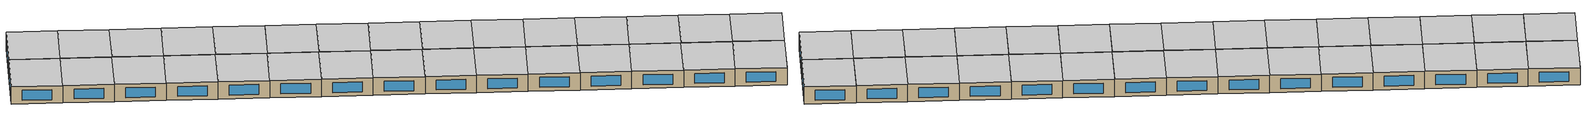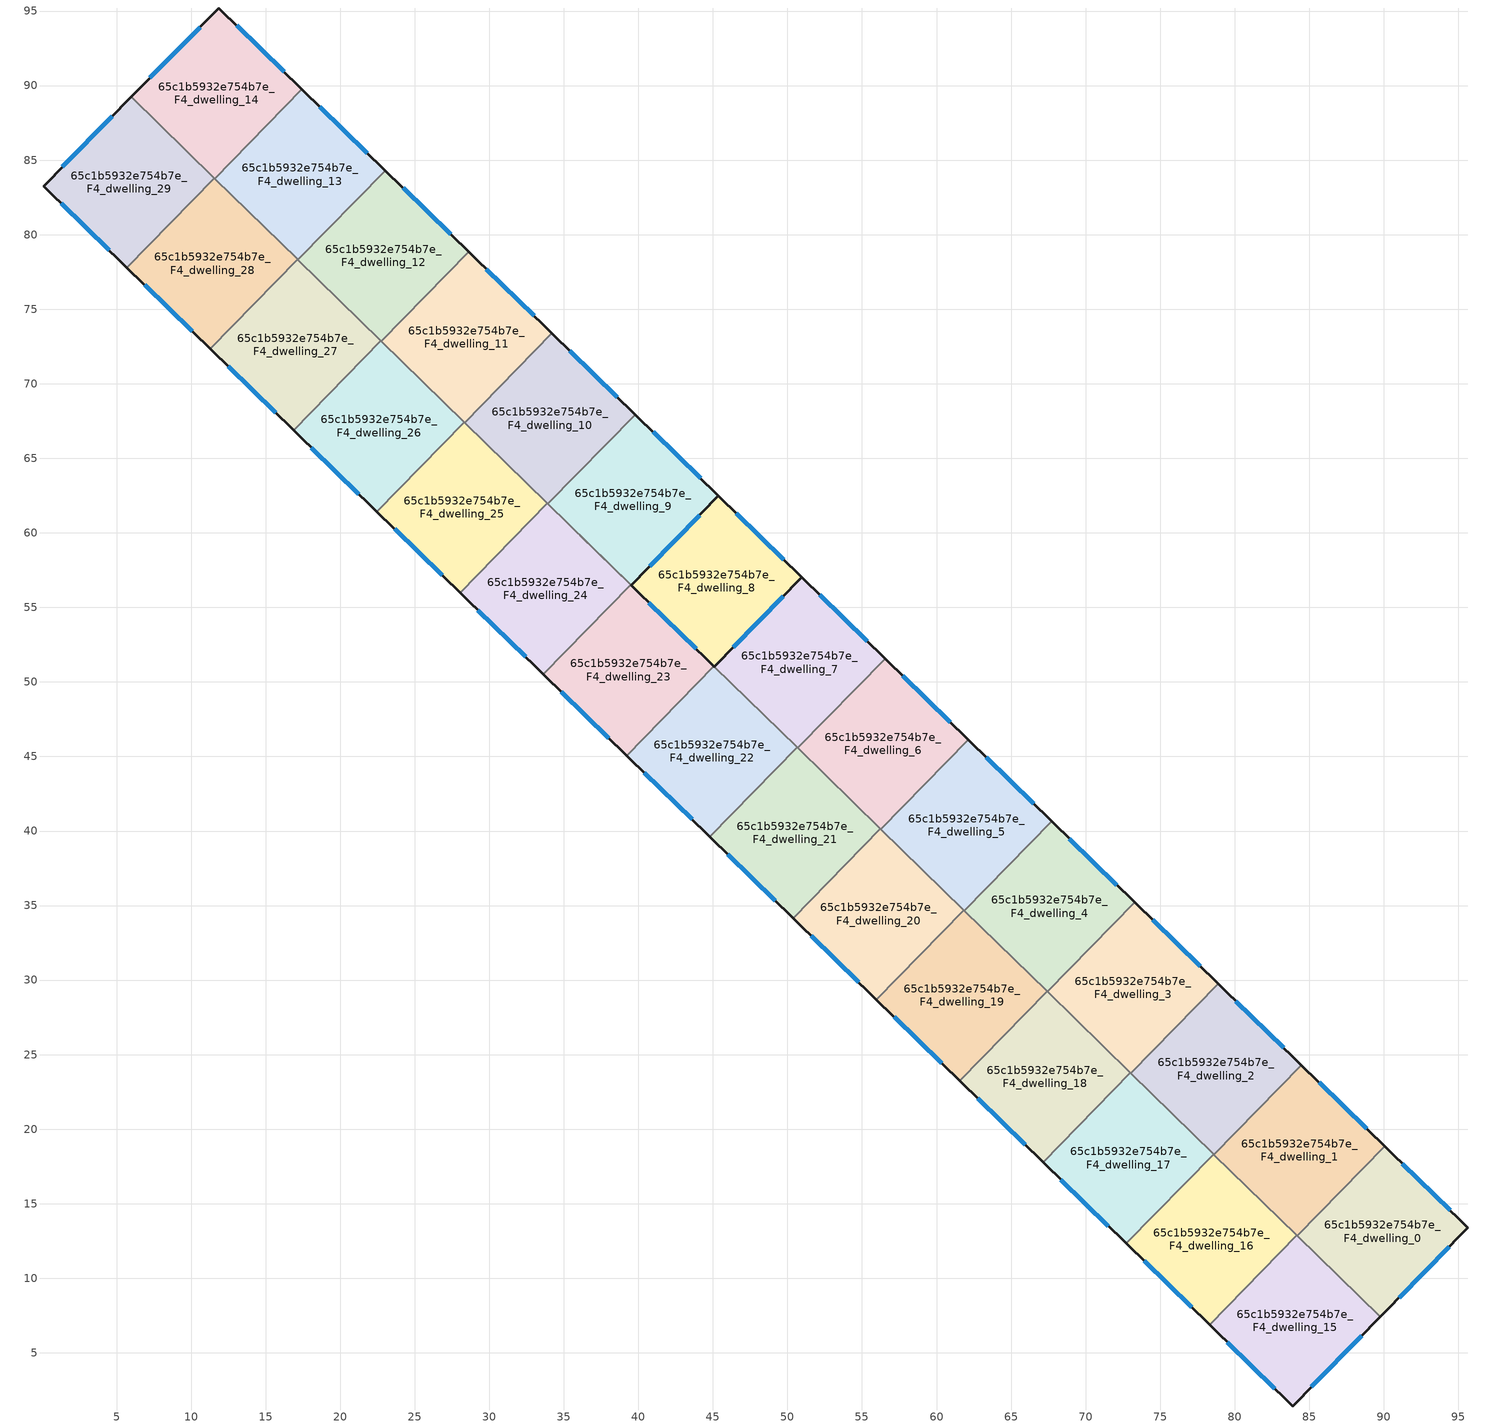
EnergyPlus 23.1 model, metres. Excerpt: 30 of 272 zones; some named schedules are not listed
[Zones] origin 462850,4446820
65c1b5932e754b7e_F4_dwelling_0
 floor to 65c1b5932e754b7e_F3_dwelling_0 (EU_floor_Construction): 95.65,13.39 89.76,7.41 84.19,12.85 90.05,18.85 z12
 wall outside (EU_wall_Construction): 89.76,7.41 95.65,13.39 90.05,18.85 z12:15
 wall to 65c1b5932e754b7e_F4_dwelling_1 (EU_wall_Construction): 90.05,18.85 84.19,12.85 z12:15
 wall to 65c1b5932e754b7e_F4_dwelling_15 (EU_wall_Construction): 84.19,12.85 89.76,7.41 z12:15
 window (EU_Window_Construction): 91.02,8.69 94.39,12.11 / 94.45,14.56 91.25,17.68 z12.64:14.36
 ceiling to 65c1b5932e754b7e_F5_dwelling_0 (EU_floor_Construction): 89.76,7.41 95.65,13.39 90.05,18.85 84.19,12.85 z15
65c1b5932e754b7e_F4_dwelling_1
 floor to 65c1b5932e754b7e_F3_dwelling_1 (EU_floor_Construction): 90.05,18.85 84.19,12.85 78.61,18.3 84.47,24.3 z12
 wall outside (EU_wall_Construction): 90.05,18.85 84.47,24.3 z12:15
 wall to 65c1b5932e754b7e_F4_dwelling_2 (EU_wall_Construction): 84.47,24.3 78.61,18.3 z12:15
 wall to 65c1b5932e754b7e_F4_dwelling_16 (EU_wall_Construction): 78.61,18.3 84.17,12.87 z12:15
 wall to 65c1b5932e754b7e_F4_dwelling_15 (EU_wall_Construction): 84.17,12.87 84.19,12.85 z12:15
 window (EU_Window_Construction): 88.86,20.02 85.66,23.13 z12.64:14.36
 ceiling to 65c1b5932e754b7e_F5_dwelling_1 (EU_floor_Construction): 84.19,12.85 90.05,18.85 84.47,24.3 78.61,18.3 z15
65c1b5932e754b7e_F4_dwelling_10
 floor to 65c1b5932e754b7e_F3_dwelling_10 (EU_floor_Construction): 39.79,67.93 33.93,61.94 28.34,67.39 34.2,73.39 z12
 wall outside (EU_wall_Construction): 39.79,67.93 34.2,73.39 z12:15
 wall to 65c1b5932e754b7e_F4_dwelling_9 (EU_wall_Construction): 33.93,61.94 39.79,67.93 z12:15
 wall to 65c1b5932e754b7e_F4_dwelling_11 (EU_wall_Construction): 34.2,73.39 28.34,67.39 z12:15
 wall to 65c1b5932e754b7e_F4_dwelling_25 (EU_wall_Construction): 28.34,67.39 33.9,61.97 z12:15
 wall to 65c1b5932e754b7e_F4_dwelling_24 (EU_wall_Construction): 33.9,61.97 33.93,61.94 z12:15
 window (EU_Window_Construction): 38.59,69.1 35.4,72.22 z12.64:14.36
 ceiling to 65c1b5932e754b7e_F5_dwelling_10 (EU_floor_Construction): 33.93,61.94 39.79,67.93 34.2,73.39 28.34,67.39 z15
65c1b5932e754b7e_F4_dwelling_11
 floor to 65c1b5932e754b7e_F3_dwelling_11 (EU_floor_Construction): 34.2,73.39 28.34,67.39 22.76,72.85 28.61,78.84 z12
 wall outside (EU_wall_Construction): 34.2,73.39 28.61,78.84 z12:15
 wall to 65c1b5932e754b7e_F4_dwelling_12 (EU_wall_Construction): 28.61,78.84 22.76,72.85 z12:15
 wall to 65c1b5932e754b7e_F4_dwelling_26 (EU_wall_Construction): 22.76,72.85 28.31,67.42 z12:15
 wall to 65c1b5932e754b7e_F4_dwelling_25 (EU_wall_Construction): 28.31,67.42 28.34,67.39 z12:15
 window (EU_Window_Construction): 33,74.56 29.81,77.68 z12.64:14.36
 ceiling to 65c1b5932e754b7e_F5_dwelling_11 (EU_floor_Construction): 28.34,67.39 34.2,73.39 28.61,78.84 22.76,72.85 z15
65c1b5932e754b7e_F4_dwelling_12
 floor to 65c1b5932e754b7e_F3_dwelling_12 (EU_floor_Construction): 28.61,78.84 22.76,72.85 17.17,78.31 23.02,84.3 z12
 wall outside (EU_wall_Construction): 28.61,78.84 23.02,84.3 z12:15
 wall to 65c1b5932e754b7e_F4_dwelling_13 (EU_wall_Construction): 23.02,84.3 17.17,78.31 z12:15
 wall to 65c1b5932e754b7e_F4_dwelling_27 (EU_wall_Construction): 17.17,78.31 22.73,72.88 z12:15
 wall to 65c1b5932e754b7e_F4_dwelling_26 (EU_wall_Construction): 22.73,72.88 22.76,72.85 z12:15
 window (EU_Window_Construction): 27.42,80.01 24.22,83.13 z12.64:14.36
 ceiling to 65c1b5932e754b7e_F5_dwelling_12 (EU_floor_Construction): 22.76,72.85 28.61,78.84 23.02,84.3 17.17,78.31 z15
65c1b5932e754b7e_F4_dwelling_13
 floor to 65c1b5932e754b7e_F3_dwelling_13 (EU_floor_Construction): 23.02,84.3 17.17,78.31 11.58,83.76 17.44,89.76 z12
 wall outside (EU_wall_Construction): 23.02,84.3 17.44,89.76 z12:15
 wall to 65c1b5932e754b7e_F4_dwelling_14 (EU_wall_Construction): 17.44,89.76 11.58,83.76 z12:15
 wall to 65c1b5932e754b7e_F4_dwelling_28 (EU_wall_Construction): 11.58,83.76 17.14,78.33 z12:15
 wall to 65c1b5932e754b7e_F4_dwelling_27 (EU_wall_Construction): 17.14,78.33 17.17,78.31 z12:15
 window (EU_Window_Construction): 21.83,85.47 18.63,88.59 z12.64:14.36
 ceiling to 65c1b5932e754b7e_F5_dwelling_13 (EU_floor_Construction): 17.17,78.31 23.02,84.3 17.44,89.76 11.58,83.76 z15
65c1b5932e754b7e_F4_dwelling_14
 floor to 65c1b5932e754b7e_F3_dwelling_14 (EU_floor_Construction): 17.44,89.76 11.58,83.76 5.98,89.23 11.86,95.2 z12
 wall outside (EU_wall_Construction): 17.44,89.76 11.86,95.2 5.98,89.23 z12:15
 wall to 65c1b5932e754b7e_F4_dwelling_29 (EU_wall_Construction): 5.98,89.23 11.56,83.79 z12:15
 wall to 65c1b5932e754b7e_F4_dwelling_28 (EU_wall_Construction): 11.56,83.79 11.58,83.76 z12:15
 window (EU_Window_Construction): 10.6,93.92 7.24,90.51 / 16.24,90.92 13.05,94.04 z12.64:14.36
 ceiling to 65c1b5932e754b7e_F5_dwelling_14 (EU_floor_Construction): 11.58,83.76 17.44,89.76 11.86,95.2 5.98,89.23 z15
65c1b5932e754b7e_F4_dwelling_15
 floor to 65c1b5932e754b7e_F3_dwelling_15 (EU_floor_Construction): 89.76,7.41 83.89,1.43 78.31,6.88 84.17,12.87 z12
 wall outside (EU_wall_Construction): 78.31,6.88 83.89,1.43 89.76,7.41 z12:15
 wall to 65c1b5932e754b7e_F4_dwelling_16 (EU_wall_Construction): 84.17,12.87 78.31,6.88 z12:15
 window (EU_Window_Construction): 85.15,2.71 88.51,6.13 / 79.51,5.71 82.69,2.6 z12.64:14.36
 ceiling to 65c1b5932e754b7e_F5_dwelling_15 (EU_floor_Construction): 83.89,1.43 89.76,7.41 84.17,12.87 78.31,6.88 z15
65c1b5932e754b7e_F4_dwelling_16
 floor to 65c1b5932e754b7e_F3_dwelling_16 (EU_floor_Construction): 84.17,12.87 78.31,6.88 72.73,12.33 78.58,18.33 z12
 wall outside (EU_wall_Construction): 72.73,12.33 78.31,6.88 z12:15
 wall to 65c1b5932e754b7e_F4_dwelling_17 (EU_wall_Construction): 78.58,18.33 72.73,12.33 z12:15
 wall to 65c1b5932e754b7e_F4_dwelling_2 (EU_wall_Construction): 78.61,18.3 78.58,18.33 z12:15
 window (EU_Window_Construction): 73.92,11.16 77.12,8.05 z12.64:14.36
 ceiling to 65c1b5932e754b7e_F5_dwelling_16 (EU_floor_Construction): 78.31,6.88 84.17,12.87 78.58,18.33 72.73,12.33 z15
65c1b5932e754b7e_F4_dwelling_17
 floor to 65c1b5932e754b7e_F3_dwelling_17 (EU_floor_Construction): 78.58,18.33 72.73,12.33 67.14,17.79 73,23.78 z12
 wall outside (EU_wall_Construction): 67.14,17.79 72.73,12.33 z12:15
 wall to 65c1b5932e754b7e_F4_dwelling_18 (EU_wall_Construction): 73,23.78 67.14,17.79 z12:15
 wall to 65c1b5932e754b7e_F4_dwelling_2 (EU_wall_Construction): 78.58,18.33 73.03,23.76 z12:15
 wall to 65c1b5932e754b7e_F4_dwelling_3 (EU_wall_Construction): 73.03,23.76 73,23.78 z12:15
 window (EU_Window_Construction): 68.34,16.62 71.53,13.5 z12.64:14.36
 ceiling to 65c1b5932e754b7e_F5_dwelling_17 (EU_floor_Construction): 72.73,12.33 78.58,18.33 73,23.78 67.14,17.79 z15
65c1b5932e754b7e_F4_dwelling_18
 floor to 65c1b5932e754b7e_F3_dwelling_18 (EU_floor_Construction): 73,23.78 67.14,17.79 61.56,23.24 67.41,29.24 z12
 wall outside (EU_wall_Construction): 61.56,23.24 67.14,17.79 z12:15
 wall to 65c1b5932e754b7e_F4_dwelling_19 (EU_wall_Construction): 67.41,29.24 61.56,23.24 z12:15
 wall to 65c1b5932e754b7e_F4_dwelling_3 (EU_wall_Construction): 73,23.78 67.44,29.21 z12:15
 wall to 65c1b5932e754b7e_F4_dwelling_4 (EU_wall_Construction): 67.44,29.21 67.41,29.24 z12:15
 window (EU_Window_Construction): 62.75,22.07 65.94,18.96 z12.64:14.36
 ceiling to 65c1b5932e754b7e_F5_dwelling_18 (EU_floor_Construction): 67.14,17.79 73,23.78 67.41,29.24 61.56,23.24 z15
65c1b5932e754b7e_F4_dwelling_19
 floor to 65c1b5932e754b7e_F3_dwelling_19 (EU_floor_Construction): 67.41,29.24 61.56,23.24 55.97,28.7 61.83,34.69 z12
 wall outside (EU_wall_Construction): 55.97,28.7 61.56,23.24 z12:15
 wall to 65c1b5932e754b7e_F4_dwelling_20 (EU_wall_Construction): 61.83,34.69 55.97,28.7 z12:15
 wall to 65c1b5932e754b7e_F4_dwelling_4 (EU_wall_Construction): 67.41,29.24 61.86,34.66 z12:15
 wall to 65c1b5932e754b7e_F4_dwelling_5 (EU_wall_Construction): 61.86,34.66 61.83,34.69 z12:15
 window (EU_Window_Construction): 57.17,27.53 60.36,24.41 z12.64:14.36
 ceiling to 65c1b5932e754b7e_F5_dwelling_19 (EU_floor_Construction): 61.56,23.24 67.41,29.24 61.83,34.69 55.97,28.7 z15
65c1b5932e754b7e_F4_dwelling_2
 floor to 65c1b5932e754b7e_F3_dwelling_2 (EU_floor_Construction): 84.47,24.3 78.61,18.3 73.03,23.75 78.88,29.75 z12
 wall outside (EU_wall_Construction): 84.47,24.3 78.88,29.75 z12:15
 wall to 65c1b5932e754b7e_F4_dwelling_3 (EU_wall_Construction): 78.88,29.75 73.03,23.75 z12:15
 window (EU_Window_Construction): 83.27,25.47 80.08,28.59 z12.64:14.36
 ceiling to 65c1b5932e754b7e_F5_dwelling_2 (EU_floor_Construction): 78.61,18.3 84.47,24.3 78.88,29.75 73.03,23.75 z15
65c1b5932e754b7e_F4_dwelling_20
 floor to 65c1b5932e754b7e_F3_dwelling_20 (EU_floor_Construction): 61.83,34.69 55.97,28.7 50.38,34.15 56.24,40.15 z12
 wall outside (EU_wall_Construction): 50.38,34.15 55.97,28.7 z12:15
 wall to 65c1b5932e754b7e_F4_dwelling_21 (EU_wall_Construction): 56.24,40.15 50.38,34.15 z12:15
 wall to 65c1b5932e754b7e_F4_dwelling_5 (EU_wall_Construction): 61.83,34.69 56.27,40.12 z12:15
 wall to 65c1b5932e754b7e_F4_dwelling_6 (EU_wall_Construction): 56.27,40.12 56.24,40.15 z12:15
 window (EU_Window_Construction): 51.58,32.98 54.77,29.87 z12.64:14.36
 ceiling to 65c1b5932e754b7e_F5_dwelling_20 (EU_floor_Construction): 55.97,28.7 61.83,34.69 56.24,40.15 50.38,34.15 z15
65c1b5932e754b7e_F4_dwelling_21
 floor to 65c1b5932e754b7e_F3_dwelling_21 (EU_floor_Construction): 56.24,40.15 50.38,34.15 44.8,39.61 50.66,45.6 z12
 wall outside (EU_wall_Construction): 44.8,39.61 50.38,34.15 z12:15
 wall to 65c1b5932e754b7e_F4_dwelling_22 (EU_wall_Construction): 50.66,45.6 44.8,39.61 z12:15
 wall to 65c1b5932e754b7e_F4_dwelling_6 (EU_wall_Construction): 56.24,40.15 50.69,45.57 z12:15
 wall to 65c1b5932e754b7e_F4_dwelling_7 (EU_wall_Construction): 50.69,45.57 50.66,45.6 z12:15
 window (EU_Window_Construction): 46,38.44 49.19,35.32 z12.64:14.36
 ceiling to 65c1b5932e754b7e_F5_dwelling_21 (EU_floor_Construction): 50.38,34.15 56.24,40.15 50.66,45.6 44.8,39.61 z15
65c1b5932e754b7e_F4_dwelling_22
 floor to 65c1b5932e754b7e_F3_dwelling_22 (EU_floor_Construction): 50.66,45.6 44.8,39.61 39.21,45.06 45.07,51.06 z12
 wall outside (EU_wall_Construction): 39.21,45.06 44.8,39.61 / 45.1,51.03 45.07,51.06 z12:15
 wall to 65c1b5932e754b7e_F4_dwelling_23 (EU_wall_Construction): 45.07,51.06 39.21,45.06 z12:15
 wall to 65c1b5932e754b7e_F4_dwelling_7 (EU_wall_Construction): 50.66,45.6 45.1,51.03 z12:15
 window (EU_Window_Construction): 40.41,43.89 43.6,40.78 z12.64:14.36
 ceiling to 65c1b5932e754b7e_F5_dwelling_22 (EU_floor_Construction): 44.8,39.61 50.66,45.6 45.07,51.06 39.21,45.06 z15
65c1b5932e754b7e_F4_dwelling_23
 floor to 65c1b5932e754b7e_F3_dwelling_23 (EU_floor_Construction): 45.07,51.06 39.21,45.06 33.63,50.52 39.48,56.51 z12
 wall outside (EU_wall_Construction): 33.63,50.52 39.21,45.06 / 45.07,51.06 39.52,56.48 z12:15
 wall to 65c1b5932e754b7e_F4_dwelling_24 (EU_wall_Construction): 39.48,56.51 33.63,50.52 z12:15
 wall to 65c1b5932e754b7e_F4_dwelling_8 (EU_wall_Construction): 39.52,56.48 39.48,56.51 z12:15
 window (EU_Window_Construction): 34.82,49.35 38.02,46.23 / 43.88,52.22 40.71,55.32 z12.64:14.36
 ceiling to 65c1b5932e754b7e_F5_dwelling_23 (EU_floor_Construction): 39.21,45.06 45.07,51.06 39.48,56.51 33.63,50.52 z15
65c1b5932e754b7e_F4_dwelling_24
 floor to 65c1b5932e754b7e_F3_dwelling_24 (EU_floor_Construction): 39.48,56.51 33.63,50.52 28.04,55.97 33.9,61.97 z12
 wall outside (EU_wall_Construction): 28.04,55.97 33.63,50.52 z12:15
 wall to 65c1b5932e754b7e_F4_dwelling_25 (EU_wall_Construction): 33.9,61.97 28.04,55.97 z12:15
 wall to 65c1b5932e754b7e_F4_dwelling_9 (EU_wall_Construction): 39.48,56.51 33.93,61.94 z12:15
 window (EU_Window_Construction): 29.24,54.81 32.43,51.69 z12.64:14.36
 ceiling to 65c1b5932e754b7e_F5_dwelling_24 (EU_floor_Construction): 33.63,50.52 39.48,56.51 33.9,61.97 28.04,55.97 z15
65c1b5932e754b7e_F4_dwelling_25
 floor to 65c1b5932e754b7e_F3_dwelling_25 (EU_floor_Construction): 33.9,61.97 28.04,55.97 22.46,61.43 28.31,67.42 z12
 wall outside (EU_wall_Construction): 22.46,61.43 28.04,55.97 z12:15
 wall to 65c1b5932e754b7e_F4_dwelling_26 (EU_wall_Construction): 28.31,67.42 22.46,61.43 z12:15
 window (EU_Window_Construction): 23.65,60.26 26.85,57.14 z12.64:14.36
 ceiling to 65c1b5932e754b7e_F5_dwelling_25 (EU_floor_Construction): 28.04,55.97 33.9,61.97 28.31,67.42 22.46,61.43 z15
65c1b5932e754b7e_F4_dwelling_26
 floor to 65c1b5932e754b7e_F3_dwelling_26 (EU_floor_Construction): 28.31,67.42 22.46,61.43 16.87,66.88 22.73,72.88 z12
 wall outside (EU_wall_Construction): 16.87,66.88 22.46,61.43 z12:15
 wall to 65c1b5932e754b7e_F4_dwelling_27 (EU_wall_Construction): 22.73,72.88 16.87,66.88 z12:15
 window (EU_Window_Construction): 18.07,65.72 21.26,62.6 z12.64:14.36
 ceiling to 65c1b5932e754b7e_F5_dwelling_26 (EU_floor_Construction): 22.46,61.43 28.31,67.42 22.73,72.88 16.87,66.88 z15
65c1b5932e754b7e_F4_dwelling_27
 floor to 65c1b5932e754b7e_F3_dwelling_27 (EU_floor_Construction): 22.73,72.88 16.87,66.88 11.28,72.34 17.14,78.33 z12
 wall outside (EU_wall_Construction): 11.28,72.34 16.87,66.88 z12:15
 wall to 65c1b5932e754b7e_F4_dwelling_28 (EU_wall_Construction): 17.14,78.33 11.28,72.34 z12:15
 window (EU_Window_Construction): 12.48,71.17 15.67,68.05 z12.64:14.36
 ceiling to 65c1b5932e754b7e_F5_dwelling_27 (EU_floor_Construction): 16.87,66.88 22.73,72.88 17.14,78.33 11.28,72.34 z15
65c1b5932e754b7e_F4_dwelling_28
 floor to 65c1b5932e754b7e_F3_dwelling_28 (EU_floor_Construction): 17.14,78.33 11.28,72.34 5.7,77.79 11.55,83.79 z12
 wall outside (EU_wall_Construction): 5.7,77.79 11.28,72.34 z12:15
 wall to 65c1b5932e754b7e_F4_dwelling_29 (EU_wall_Construction): 11.55,83.79 5.7,77.79 z12:15
 window (EU_Window_Construction): 6.9,76.63 10.09,73.51 z12.64:14.36
 ceiling to 65c1b5932e754b7e_F5_dwelling_28 (EU_floor_Construction): 11.28,72.34 17.14,78.33 11.55,83.79 5.7,77.79 z15
65c1b5932e754b7e_F4_dwelling_29
 floor to 65c1b5932e754b7e_F3_dwelling_29 (EU_floor_Construction): 11.55,83.79 5.7,77.79 0.1,83.26 5.98,89.23 z12
 wall outside (EU_wall_Construction): 5.98,89.23 0.1,83.26 5.7,77.79 z12:15
 window (EU_Window_Construction): 1.3,82.09 4.5,78.96 / 4.72,87.95 1.36,84.54 z12.64:14.36
 ceiling to 65c1b5932e754b7e_F5_dwelling_29 (EU_floor_Construction): 5.7,77.79 11.55,83.79 5.98,89.23 0.1,83.26 z15
65c1b5932e754b7e_F4_dwelling_3
 floor to 65c1b5932e754b7e_F3_dwelling_3 (EU_floor_Construction): 78.88,29.75 73.03,23.75 67.44,29.21 73.3,35.21 z12
 wall outside (EU_wall_Construction): 78.88,29.75 73.3,35.21 z12:15
 wall to 65c1b5932e754b7e_F4_dwelling_4 (EU_wall_Construction): 73.3,35.21 67.44,29.21 z12:15
 window (EU_Window_Construction): 77.69,30.92 74.5,34.04 z12.64:14.36
 ceiling to 65c1b5932e754b7e_F5_dwelling_3 (EU_floor_Construction): 73.03,23.75 78.88,29.75 73.3,35.21 67.44,29.21 z15
65c1b5932e754b7e_F4_dwelling_4
 floor to 65c1b5932e754b7e_F3_dwelling_4 (EU_floor_Construction): 73.3,35.21 67.44,29.21 61.86,34.66 67.72,40.66 z12
 wall outside (EU_wall_Construction): 73.3,35.21 67.72,40.66 z12:15
 wall to 65c1b5932e754b7e_F4_dwelling_5 (EU_wall_Construction): 67.72,40.66 61.86,34.66 z12:15
 window (EU_Window_Construction): 72.1,36.37 68.91,39.49 z12.64:14.36
 ceiling to 65c1b5932e754b7e_F5_dwelling_4 (EU_floor_Construction): 67.44,29.21 73.3,35.21 67.72,40.66 61.86,34.66 z15
65c1b5932e754b7e_F4_dwelling_5
 floor to 65c1b5932e754b7e_F3_dwelling_5 (EU_floor_Construction): 67.72,40.66 61.86,34.66 56.27,40.12 62.13,46.11 z12
 wall outside (EU_wall_Construction): 67.72,40.66 62.13,46.11 z12:15
 wall to 65c1b5932e754b7e_F4_dwelling_6 (EU_wall_Construction): 62.13,46.11 56.27,40.12 z12:15
 window (EU_Window_Construction): 66.52,41.83 63.33,44.95 z12.64:14.36
 ceiling to 65c1b5932e754b7e_F5_dwelling_5 (EU_floor_Construction): 61.86,34.66 67.72,40.66 62.13,46.11 56.27,40.12 z15
65c1b5932e754b7e_F4_dwelling_6
 floor to 65c1b5932e754b7e_F3_dwelling_6 (EU_floor_Construction): 62.13,46.11 56.27,40.12 50.69,45.57 56.54,51.57 z12
 wall outside (EU_wall_Construction): 62.13,46.11 56.54,51.57 z12:15
 wall to 65c1b5932e754b7e_F4_dwelling_7 (EU_wall_Construction): 56.54,51.57 50.69,45.57 z12:15
 window (EU_Window_Construction): 60.93,47.28 57.74,50.4 z12.64:14.36
 ceiling to 65c1b5932e754b7e_F5_dwelling_6 (EU_floor_Construction): 56.27,40.12 62.13,46.11 56.54,51.57 50.69,45.57 z15
65c1b5932e754b7e_F4_dwelling_7
 floor to 65c1b5932e754b7e_F3_dwelling_7 (EU_floor_Construction): 56.54,51.57 50.69,45.57 45.1,51.03 50.96,57.02 z12
 wall outside (EU_wall_Construction): 56.54,51.57 50.96,57.02 45.1,51.03 z12:15
 window (EU_Window_Construction): 49.7,55.74 46.36,52.31 / 55.35,52.74 52.16,55.85 z12.64:14.36
 ceiling to 65c1b5932e754b7e_F5_dwelling_7 (EU_floor_Construction): 50.69,45.57 56.54,51.57 50.96,57.02 45.1,51.03 z15
65c1b5932e754b7e_F4_dwelling_8
 floor to 65c1b5932e754b7e_F3_dwelling_8 (EU_floor_Construction): 50.96,57.02 45.1,51.03 45.07,51.06 39.52,56.48 45.37,62.48 z12
 wall outside (EU_wall_Construction): 45.07,51.06 45.1,51.03 50.96,57.02 45.37,62.48 39.52,56.48 45.07,51.06 z12:15
 wall to 65c1b5932e754b7e_F4_dwelling_9 (EU_wall_Construction): 39.52,56.48 39.48,56.51 z12:15
 wall adiabatic (EU_wall_Construction): 36.09,59.83 39.48,56.51 / 36.09,59.83 39.48,56.51 z12:15
 window (EU_Window_Construction): 46.36,52.31 49.7,55.74 / 49.76,58.19 46.57,61.31 / 44.12,61.19 40.77,57.77 / 40.71,55.32 43.88,52.22 z12.64:14.36
 ceiling to 65c1b5932e754b7e_F5_dwelling_8 (EU_floor_Construction): 45.1,51.03 50.96,57.02 45.37,62.48 39.52,56.48 45.07,51.06 z15
65c1b5932e754b7e_F4_dwelling_9
 floor to 65c1b5932e754b7e_F3_dwelling_9 (EU_floor_Construction): 45.37,62.48 39.52,56.48 33.93,61.94 39.79,67.93 z12
 wall outside (EU_wall_Construction): 39.52,56.48 45.37,62.48 39.79,67.93 z12:15
 window (EU_Window_Construction): 40.77,57.77 44.12,61.19 / 44.18,63.65 40.98,66.76 z12.64:14.36
 ceiling to 65c1b5932e754b7e_F5_dwelling_9 (EU_floor_Construction): 39.52,56.48 45.37,62.48 39.79,67.93 33.93,61.94 z15
[Building]
EU S2 Campaign: North Axis=0; Terrain=City; Solar Distribution=FullExterior
[Site:Location]
Yerevan-Zvartnots.Intl.AP: Latitude=40.15; Longitude=44.383; Time Zone=4; Elevation=854
[SizingPeriod:WeatherFileDays]
AnnualSizingPeriod: Begin Month=1; Begin Day of Month=1; End Month=12; End Day of Month=31; Day of Week for Start Day=Monday; Use Weather File Daylight Saving Period=No; Use Weather File Rain and Snow Indicators=No
[MATERIAL]
EU_InternalMass_Material: Roughness=MediumRough; Thickness=0.1; Conductivity=1; Density=1800; Specific Heat=900; Thermal Absorptance=0.9; Solar Absorptance=0.7; Visible Absorptance=0.7
[MATERIAL:NOMASS] Roughness=MediumRough; Thermal Absorptance=0.9; Solar Absorptance=0.7; Visible Absorptance=0.7
Name | Thermal Resistance
EU_wall_NoMass | 1.05043
EU_floor_NoMass | 0.478065
[WINDOWMATERIAL:SIMPLEGLAZINGSYSTEM]
EU_Window_SimpleGlazing: UFactor=2.5566; Solar Heat Gain Coefficient=0.75; Visible Transmittance=0.75
[CONSTRUCTION]
EU_wall_Construction: EU_wall_NoMass
EU_floor_Construction: EU_floor_NoMass
EU_Window_Construction: EU_Window_SimpleGlazing
EU_InternalMass_Construction: EU_InternalMass_Material
[ZONE] Type=1; Multiplier=1; Ceiling Height=autocalculate; Floor Area=autocalculate; Part of Total Floor Area=Yes
Name | Volume
65c1b5932e754b7e_F4_dwelling_0 | 196.303
65c1b5932e754b7e_F4_dwelling_1 | 196.307
65c1b5932e754b7e_F4_dwelling_10; 65c1b5932e754b7e_F4_dwelling_11 | 196.3
65c1b5932e754b7e_F4_dwelling_12; 65c1b5932e754b7e_F4_dwelling_8 | 196.319
65c1b5932e754b7e_F4_dwelling_13 | 196.302
65c1b5932e754b7e_F4_dwelling_14; 65c1b5932e754b7e_F4_dwelling_19; 65c1b5932e754b7e_F4_dwelling_24 | 196.315
65c1b5932e754b7e_F4_dwelling_15; 65c1b5932e754b7e_F4_dwelling_29 | 196.293
65c1b5932e754b7e_F4_dwelling_16; 65c1b5932e754b7e_F4_dwelling_17; 65c1b5932e754b7e_F4_dwelling_18; 65c1b5932e754b7e_F4_dwelling_28 | 196.297
65c1b5932e754b7e_F4_dwelling_2 | 196.308
65c1b5932e754b7e_F4_dwelling_20; 65c1b5932e754b7e_F4_dwelling_27 | 196.314
65c1b5932e754b7e_F4_dwelling_21; 65c1b5932e754b7e_F4_dwelling_7 | 196.296
65c1b5932e754b7e_F4_dwelling_22 | 196.321
65c1b5932e754b7e_F4_dwelling_23 | 196.299
65c1b5932e754b7e_F4_dwelling_25 | 196.279
65c1b5932e754b7e_F4_dwelling_26 | 196.332
65c1b5932e754b7e_F4_dwelling_3 | 196.31
65c1b5932e754b7e_F4_dwelling_4 | 196.311
65c1b5932e754b7e_F4_dwelling_5 | 196.329
65c1b5932e754b7e_F4_dwelling_6 | 196.313
65c1b5932e754b7e_F4_dwelling_9 | 196.294
[INTERNALMASS] Construction=EU_InternalMass_Construction
Name | Zone or ZoneList | Surface Area
65c1b5932e754b7e_F4_dwelling_0_EU_InternalMass | 65c1b5932e754b7e_F4_dwelling_0 | 65.4342
65c1b5932e754b7e_F4_dwelling_1_EU_InternalMass | 65c1b5932e754b7e_F4_dwelling_1 | 65.4358
65c1b5932e754b7e_F4_dwelling_2_EU_InternalMass | 65c1b5932e754b7e_F4_dwelling_2 | 65.4361
65c1b5932e754b7e_F4_dwelling_3_EU_InternalMass | 65c1b5932e754b7e_F4_dwelling_3 | 65.4366
65c1b5932e754b7e_F4_dwelling_4_EU_InternalMass | 65c1b5932e754b7e_F4_dwelling_4 | 65.4369
65c1b5932e754b7e_F4_dwelling_5_EU_InternalMass | 65c1b5932e754b7e_F4_dwelling_5 | 65.443
65c1b5932e754b7e_F4_dwelling_6_EU_InternalMass | 65c1b5932e754b7e_F4_dwelling_6 | 65.4376
65c1b5932e754b7e_F4_dwelling_7_EU_InternalMass | 65c1b5932e754b7e_F4_dwelling_7 | 65.432
65c1b5932e754b7e_F4_dwelling_8_EU_InternalMass | 65c1b5932e754b7e_F4_dwelling_8 | 65.4443
65c1b5932e754b7e_F4_dwelling_9_EU_InternalMass | 65c1b5932e754b7e_F4_dwelling_9 | 65.4328
65c1b5932e754b7e_F4_dwelling_10_EU_InternalMass | 65c1b5932e754b7e_F4_dwelling_10 | 65.4332
65c1b5932e754b7e_F4_dwelling_11_EU_InternalMass | 65c1b5932e754b7e_F4_dwelling_11 | 65.4335
65c1b5932e754b7e_F4_dwelling_12_EU_InternalMass | 65c1b5932e754b7e_F4_dwelling_12 | 65.4396
65c1b5932e754b7e_F4_dwelling_13_EU_InternalMass | 65c1b5932e754b7e_F4_dwelling_13 | 65.434
65c1b5932e754b7e_F4_dwelling_14_EU_InternalMass | 65c1b5932e754b7e_F4_dwelling_14 | 65.4386
65c1b5932e754b7e_F4_dwelling_15_EU_InternalMass | 65c1b5932e754b7e_F4_dwelling_15 | 65.431
65c1b5932e754b7e_F4_dwelling_16_EU_InternalMass | 65c1b5932e754b7e_F4_dwelling_16 | 65.4325
65c1b5932e754b7e_F4_dwelling_17_EU_InternalMass | 65c1b5932e754b7e_F4_dwelling_17 | 65.4324
65c1b5932e754b7e_F4_dwelling_18_EU_InternalMass | 65c1b5932e754b7e_F4_dwelling_18 | 65.4321
65c1b5932e754b7e_F4_dwelling_19_EU_InternalMass | 65c1b5932e754b7e_F4_dwelling_19 | 65.4381
65c1b5932e754b7e_F4_dwelling_20_EU_InternalMass | 65c1b5932e754b7e_F4_dwelling_20 | 65.4381
65c1b5932e754b7e_F4_dwelling_21_EU_InternalMass | 65c1b5932e754b7e_F4_dwelling_21 | 65.4321
65c1b5932e754b7e_F4_dwelling_22_EU_InternalMass | 65c1b5932e754b7e_F4_dwelling_22 | 65.4381
65c1b5932e754b7e_F4_dwelling_23_EU_InternalMass | 65c1b5932e754b7e_F4_dwelling_23 | 65.4324
65c1b5932e754b7e_F4_dwelling_24_EU_InternalMass | 65c1b5932e754b7e_F4_dwelling_24 | 65.4383
65c1b5932e754b7e_F4_dwelling_25_EU_InternalMass | 65c1b5932e754b7e_F4_dwelling_25 | 65.4263
65c1b5932e754b7e_F4_dwelling_26_EU_InternalMass | 65c1b5932e754b7e_F4_dwelling_26 | 65.444
65c1b5932e754b7e_F4_dwelling_27_EU_InternalMass | 65c1b5932e754b7e_F4_dwelling_27 | 65.4381
65c1b5932e754b7e_F4_dwelling_28_EU_InternalMass | 65c1b5932e754b7e_F4_dwelling_28 | 65.4324
65c1b5932e754b7e_F4_dwelling_29_EU_InternalMass | 65c1b5932e754b7e_F4_dwelling_29 | 65.4308
[OTHEREQUIPMENT] Fuel Type=Electricity; Design Level Calculation Method=Watts/Area; Power per Zone Floor Area=1; Fraction Latent=0; Fraction Radiant=0; Fraction Lost=0; Carbon Dioxide Generation Rate=0; EndUse Subcategory=EU_Step8_InternalGains
Name | Zone or ZoneList or Space or SpaceList | Schedule
EU_Step8_InternalGain_65c1b5932e754b7e_F4_dwelling_0_f000 | 65c1b5932e754b7e_F4_dwelling_0 | EU_Step8_GainSchedule_65c1b5932e754b7e_F4_dwelling_0_f000
EU_Step8_InternalGain_65c1b5932e754b7e_F4_dwelling_1_f000 | 65c1b5932e754b7e_F4_dwelling_1 | EU_Step8_GainSchedule_65c1b5932e754b7e_F4_dwelling_1_f000
EU_Step8_InternalGain_65c1b5932e754b7e_F4_dwelling_2_f000 | 65c1b5932e754b7e_F4_dwelling_2 | EU_Step8_GainSchedule_65c1b5932e754b7e_F4_dwelling_2_f000
EU_Step8_InternalGain_65c1b5932e754b7e_F4_dwelling_3_f000 | 65c1b5932e754b7e_F4_dwelling_3 | EU_Step8_GainSchedule_65c1b5932e754b7e_F4_dwelling_3_f000
EU_Step8_InternalGain_65c1b5932e754b7e_F4_dwelling_4_f000 | 65c1b5932e754b7e_F4_dwelling_4 | EU_Step8_GainSchedule_65c1b5932e754b7e_F4_dwelling_4_f000
EU_Step8_InternalGain_65c1b5932e754b7e_F4_dwelling_5_f000 | 65c1b5932e754b7e_F4_dwelling_5 | EU_Step8_GainSchedule_65c1b5932e754b7e_F4_dwelling_5_f000
EU_Step8_InternalGain_65c1b5932e754b7e_F4_dwelling_6_f000 | 65c1b5932e754b7e_F4_dwelling_6 | EU_Step8_GainSchedule_65c1b5932e754b7e_F4_dwelling_6_f000
EU_Step8_InternalGain_65c1b5932e754b7e_F4_dwelling_7_f000 | 65c1b5932e754b7e_F4_dwelling_7 | EU_Step8_GainSchedule_65c1b5932e754b7e_F4_dwelling_7_f000
EU_Step8_InternalGain_65c1b5932e754b7e_F4_dwelling_8_f000 | 65c1b5932e754b7e_F4_dwelling_8 | EU_Step8_GainSchedule_65c1b5932e754b7e_F4_dwelling_8_f000
EU_Step8_InternalGain_65c1b5932e754b7e_F4_dwelling_9_f000 | 65c1b5932e754b7e_F4_dwelling_9 | EU_Step8_GainSchedule_65c1b5932e754b7e_F4_dwelling_9_f000
EU_Step8_InternalGain_65c1b5932e754b7e_F4_dwelling_10_f000 | 65c1b5932e754b7e_F4_dwelling_10 | EU_Step8_GainSchedule_65c1b5932e754b7e_F4_dwelling_10_f000
EU_Step8_InternalGain_65c1b5932e754b7e_F4_dwelling_11_f000 | 65c1b5932e754b7e_F4_dwelling_11 | EU_Step8_GainSchedule_65c1b5932e754b7e_F4_dwelling_11_f000
EU_Step8_InternalGain_65c1b5932e754b7e_F4_dwelling_12_f000 | 65c1b5932e754b7e_F4_dwelling_12 | EU_Step8_GainSchedule_65c1b5932e754b7e_F4_dwelling_12_f000
EU_Step8_InternalGain_65c1b5932e754b7e_F4_dwelling_13_f000 | 65c1b5932e754b7e_F4_dwelling_13 | EU_Step8_GainSchedule_65c1b5932e754b7e_F4_dwelling_13_f000
EU_Step8_InternalGain_65c1b5932e754b7e_F4_dwelling_14_f000 | 65c1b5932e754b7e_F4_dwelling_14 | EU_Step8_GainSchedule_65c1b5932e754b7e_F4_dwelling_14_f000
EU_Step8_InternalGain_65c1b5932e754b7e_F4_dwelling_15_f000 | 65c1b5932e754b7e_F4_dwelling_15 | EU_Step8_GainSchedule_65c1b5932e754b7e_F4_dwelling_15_f000
EU_Step8_InternalGain_65c1b5932e754b7e_F4_dwelling_16_f000 | 65c1b5932e754b7e_F4_dwelling_16 | EU_Step8_GainSchedule_65c1b5932e754b7e_F4_dwelling_16_f000
EU_Step8_InternalGain_65c1b5932e754b7e_F4_dwelling_17_f000 | 65c1b5932e754b7e_F4_dwelling_17 | EU_Step8_GainSchedule_65c1b5932e754b7e_F4_dwelling_17_f000
EU_Step8_InternalGain_65c1b5932e754b7e_F4_dwelling_18_f000 | 65c1b5932e754b7e_F4_dwelling_18 | EU_Step8_GainSchedule_65c1b5932e754b7e_F4_dwelling_18_f000
EU_Step8_InternalGain_65c1b5932e754b7e_F4_dwelling_19_f000 | 65c1b5932e754b7e_F4_dwelling_19 | EU_Step8_GainSchedule_65c1b5932e754b7e_F4_dwelling_19_f000
EU_Step8_InternalGain_65c1b5932e754b7e_F4_dwelling_20_f000 | 65c1b5932e754b7e_F4_dwelling_20 | EU_Step8_GainSchedule_65c1b5932e754b7e_F4_dwelling_20_f000
EU_Step8_InternalGain_65c1b5932e754b7e_F4_dwelling_21_f000 | 65c1b5932e754b7e_F4_dwelling_21 | EU_Step8_GainSchedule_65c1b5932e754b7e_F4_dwelling_21_f000
EU_Step8_InternalGain_65c1b5932e754b7e_F4_dwelling_22_f000 | 65c1b5932e754b7e_F4_dwelling_22 | EU_Step8_GainSchedule_65c1b5932e754b7e_F4_dwelling_22_f000
EU_Step8_InternalGain_65c1b5932e754b7e_F4_dwelling_23_f000 | 65c1b5932e754b7e_F4_dwelling_23 | EU_Step8_GainSchedule_65c1b5932e754b7e_F4_dwelling_23_f000
EU_Step8_InternalGain_65c1b5932e754b7e_F4_dwelling_24_f000 | 65c1b5932e754b7e_F4_dwelling_24 | EU_Step8_GainSchedule_65c1b5932e754b7e_F4_dwelling_24_f000
EU_Step8_InternalGain_65c1b5932e754b7e_F4_dwelling_25_f000 | 65c1b5932e754b7e_F4_dwelling_25 | EU_Step8_GainSchedule_65c1b5932e754b7e_F4_dwelling_25_f000
EU_Step8_InternalGain_65c1b5932e754b7e_F4_dwelling_26_f000 | 65c1b5932e754b7e_F4_dwelling_26 | EU_Step8_GainSchedule_65c1b5932e754b7e_F4_dwelling_26_f000
EU_Step8_InternalGain_65c1b5932e754b7e_F4_dwelling_27_f000 | 65c1b5932e754b7e_F4_dwelling_27 | EU_Step8_GainSchedule_65c1b5932e754b7e_F4_dwelling_27_f000
EU_Step8_InternalGain_65c1b5932e754b7e_F4_dwelling_28_f000 | 65c1b5932e754b7e_F4_dwelling_28 | EU_Step8_GainSchedule_65c1b5932e754b7e_F4_dwelling_28_f000
EU_Step8_InternalGain_65c1b5932e754b7e_F4_dwelling_29_f000 | 65c1b5932e754b7e_F4_dwelling_29 | EU_Step8_GainSchedule_65c1b5932e754b7e_F4_dwelling_29_f000
[ZONEVENTILATION:DESIGNFLOWRATE] Schedule=EU_AlwaysOn; Design Flow Rate Calculation Method=AirChanges/Hour; Air Changes per Hour=0.557805; Ventilation Type=Natural; Fan Pressure Rise=0; Fan Total Efficiency=1; Constant Term Coefficient=1; Temperature Term Coefficient=0; Velocity Term Coefficient=0; Velocity Squared Term Coefficient=0; Minimum Indoor Temperature=-100; Maximum Indoor Temperature=100; Delta Temperature=-100; Minimum Outdoor Temperature=-100; Maximum Outdoor Temperature=100; Maximum Wind Speed=40
Name | Zone or ZoneList or Space or SpaceList
EU_ConstantAir_65c1b5932e754b7e_F4_dwelling_0 | 65c1b5932e754b7e_F4_dwelling_0
EU_ConstantAir_65c1b5932e754b7e_F4_dwelling_1 | 65c1b5932e754b7e_F4_dwelling_1
EU_ConstantAir_65c1b5932e754b7e_F4_dwelling_2 | 65c1b5932e754b7e_F4_dwelling_2
EU_ConstantAir_65c1b5932e754b7e_F4_dwelling_3 | 65c1b5932e754b7e_F4_dwelling_3
EU_ConstantAir_65c1b5932e754b7e_F4_dwelling_4 | 65c1b5932e754b7e_F4_dwelling_4
EU_ConstantAir_65c1b5932e754b7e_F4_dwelling_5 | 65c1b5932e754b7e_F4_dwelling_5
EU_ConstantAir_65c1b5932e754b7e_F4_dwelling_6 | 65c1b5932e754b7e_F4_dwelling_6
EU_ConstantAir_65c1b5932e754b7e_F4_dwelling_7 | 65c1b5932e754b7e_F4_dwelling_7
EU_ConstantAir_65c1b5932e754b7e_F4_dwelling_8 | 65c1b5932e754b7e_F4_dwelling_8
EU_ConstantAir_65c1b5932e754b7e_F4_dwelling_9 | 65c1b5932e754b7e_F4_dwelling_9
EU_ConstantAir_65c1b5932e754b7e_F4_dwelling_10 | 65c1b5932e754b7e_F4_dwelling_10
EU_ConstantAir_65c1b5932e754b7e_F4_dwelling_11 | 65c1b5932e754b7e_F4_dwelling_11
EU_ConstantAir_65c1b5932e754b7e_F4_dwelling_12 | 65c1b5932e754b7e_F4_dwelling_12
EU_ConstantAir_65c1b5932e754b7e_F4_dwelling_13 | 65c1b5932e754b7e_F4_dwelling_13
EU_ConstantAir_65c1b5932e754b7e_F4_dwelling_14 | 65c1b5932e754b7e_F4_dwelling_14
EU_ConstantAir_65c1b5932e754b7e_F4_dwelling_15 | 65c1b5932e754b7e_F4_dwelling_15
EU_ConstantAir_65c1b5932e754b7e_F4_dwelling_16 | 65c1b5932e754b7e_F4_dwelling_16
EU_ConstantAir_65c1b5932e754b7e_F4_dwelling_17 | 65c1b5932e754b7e_F4_dwelling_17
EU_ConstantAir_65c1b5932e754b7e_F4_dwelling_18 | 65c1b5932e754b7e_F4_dwelling_18
EU_ConstantAir_65c1b5932e754b7e_F4_dwelling_19 | 65c1b5932e754b7e_F4_dwelling_19
EU_ConstantAir_65c1b5932e754b7e_F4_dwelling_20 | 65c1b5932e754b7e_F4_dwelling_20
EU_ConstantAir_65c1b5932e754b7e_F4_dwelling_21 | 65c1b5932e754b7e_F4_dwelling_21
EU_ConstantAir_65c1b5932e754b7e_F4_dwelling_22 | 65c1b5932e754b7e_F4_dwelling_22
EU_ConstantAir_65c1b5932e754b7e_F4_dwelling_23 | 65c1b5932e754b7e_F4_dwelling_23
EU_ConstantAir_65c1b5932e754b7e_F4_dwelling_24 | 65c1b5932e754b7e_F4_dwelling_24
EU_ConstantAir_65c1b5932e754b7e_F4_dwelling_25 | 65c1b5932e754b7e_F4_dwelling_25
EU_ConstantAir_65c1b5932e754b7e_F4_dwelling_26 | 65c1b5932e754b7e_F4_dwelling_26
EU_ConstantAir_65c1b5932e754b7e_F4_dwelling_27 | 65c1b5932e754b7e_F4_dwelling_27
EU_ConstantAir_65c1b5932e754b7e_F4_dwelling_28 | 65c1b5932e754b7e_F4_dwelling_28
EU_ConstantAir_65c1b5932e754b7e_F4_dwelling_29 | 65c1b5932e754b7e_F4_dwelling_29
[HVACTEMPLATE:ZONE:IDEALLOADSAIRSYSTEM] System Availability Schedule=EU_AlwaysOn; Maximum Heating Supply Air Temperature=50; Minimum Cooling Supply Air Temperature=13; Maximum Heating Supply Air Humidity Ratio=0.0156; Minimum Cooling Supply Air Humidity Ratio=0.0077; Heating Limit=NoLimit; Cooling Limit=NoLimit; Heating Availability Schedule=EU_AlwaysOn; Cooling Availability Schedule=EU_CoolingOff; Dehumidification Control Type=ConstantSensibleHeatRatio; Cooling Sensible Heat Ratio=0.7; Dehumidification Setpoint=60; Humidification Control Type=None; Humidification Setpoint=30; Outdoor Air Method=None; Outdoor Air Flow Rate per Person=0.00944; Outdoor Air Flow Rate per Zone Floor Area=0; Outdoor Air Flow Rate per Zone=0; Demand Controlled Ventilation Type=None; Outdoor Air Economizer Type=NoEconomizer; Heat Recovery Type=None; Sensible Heat Recovery Effectiveness=0.7; Latent Heat Recovery Effectiveness=0.65
Name | Template Thermostat
65c1b5932e754b7e_F4_dwelling_0 | EU_HeatOnly_65c1b5932e754b7e_F4_dwelling_0
65c1b5932e754b7e_F4_dwelling_1 | EU_HeatOnly_65c1b5932e754b7e_F4_dwelling_1
65c1b5932e754b7e_F4_dwelling_2 | EU_HeatOnly_65c1b5932e754b7e_F4_dwelling_2
65c1b5932e754b7e_F4_dwelling_3 | EU_HeatOnly_65c1b5932e754b7e_F4_dwelling_3
65c1b5932e754b7e_F4_dwelling_4 | EU_HeatOnly_65c1b5932e754b7e_F4_dwelling_4
65c1b5932e754b7e_F4_dwelling_5 | EU_HeatOnly_65c1b5932e754b7e_F4_dwelling_5
65c1b5932e754b7e_F4_dwelling_6 | EU_HeatOnly_65c1b5932e754b7e_F4_dwelling_6
65c1b5932e754b7e_F4_dwelling_7 | EU_HeatOnly_65c1b5932e754b7e_F4_dwelling_7
65c1b5932e754b7e_F4_dwelling_8 | EU_HeatOnly_65c1b5932e754b7e_F4_dwelling_8
65c1b5932e754b7e_F4_dwelling_9 | EU_HeatOnly_65c1b5932e754b7e_F4_dwelling_9
65c1b5932e754b7e_F4_dwelling_10 | EU_HeatOnly_65c1b5932e754b7e_F4_dwelling_10
65c1b5932e754b7e_F4_dwelling_11 | EU_HeatOnly_65c1b5932e754b7e_F4_dwelling_11
65c1b5932e754b7e_F4_dwelling_12 | EU_HeatOnly_65c1b5932e754b7e_F4_dwelling_12
65c1b5932e754b7e_F4_dwelling_13 | EU_HeatOnly_65c1b5932e754b7e_F4_dwelling_13
65c1b5932e754b7e_F4_dwelling_14 | EU_HeatOnly_65c1b5932e754b7e_F4_dwelling_14
65c1b5932e754b7e_F4_dwelling_15 | EU_HeatOnly_65c1b5932e754b7e_F4_dwelling_15
65c1b5932e754b7e_F4_dwelling_16 | EU_HeatOnly_65c1b5932e754b7e_F4_dwelling_16
65c1b5932e754b7e_F4_dwelling_17 | EU_HeatOnly_65c1b5932e754b7e_F4_dwelling_17
65c1b5932e754b7e_F4_dwelling_18 | EU_HeatOnly_65c1b5932e754b7e_F4_dwelling_18
65c1b5932e754b7e_F4_dwelling_19 | EU_HeatOnly_65c1b5932e754b7e_F4_dwelling_19
65c1b5932e754b7e_F4_dwelling_20 | EU_HeatOnly_65c1b5932e754b7e_F4_dwelling_20
65c1b5932e754b7e_F4_dwelling_21 | EU_HeatOnly_65c1b5932e754b7e_F4_dwelling_21
65c1b5932e754b7e_F4_dwelling_22 | EU_HeatOnly_65c1b5932e754b7e_F4_dwelling_22
65c1b5932e754b7e_F4_dwelling_23 | EU_HeatOnly_65c1b5932e754b7e_F4_dwelling_23
65c1b5932e754b7e_F4_dwelling_24 | EU_HeatOnly_65c1b5932e754b7e_F4_dwelling_24
65c1b5932e754b7e_F4_dwelling_25 | EU_HeatOnly_65c1b5932e754b7e_F4_dwelling_25
65c1b5932e754b7e_F4_dwelling_26 | EU_HeatOnly_65c1b5932e754b7e_F4_dwelling_26
65c1b5932e754b7e_F4_dwelling_27 | EU_HeatOnly_65c1b5932e754b7e_F4_dwelling_27
65c1b5932e754b7e_F4_dwelling_28 | EU_HeatOnly_65c1b5932e754b7e_F4_dwelling_28
65c1b5932e754b7e_F4_dwelling_29 | EU_HeatOnly_65c1b5932e754b7e_F4_dwelling_29
[SIZING:ZONE] Zone Cooling Design Supply Air Temperature Input Method=SupplyAirTemperature; Zone Cooling Design Supply Air Temperature=13; Zone Heating Design Supply Air Temperature Input Method=SupplyAirTemperature; Zone Heating Design Supply Air Temperature=50; Zone Cooling Design Supply Air Humidity Ratio=0.008; Zone Heating Design Supply Air Humidity Ratio=0.008; Cooling Design Air Flow Method=DesignDay; Cooling Design Air Flow Rate=0; Cooling Minimum Air Flow per Zone Floor Area=0.000762; Cooling Minimum Air Flow=0; Cooling Minimum Air Flow Fraction=0.2; Heating Design Air Flow Method=DesignDay; Heating Design Air Flow Rate=0; Heating Maximum Air Flow per Zone Floor Area=0.002032; Heating Maximum Air Flow=0.141576; Heating Maximum Air Flow Fraction=0.3; Account for Dedicated Outdoor Air System=No; Dedicated Outdoor Air System Control Strategy=NeutralSupplyAir; Dedicated Outdoor Air Low Setpoint Temperature for Design=autosize; Dedicated Outdoor Air High Setpoint Temperature for Design=autosize; Zone Load Sizing Method=Sensible Load Only No Latent Load; Zone Latent Cooling Design Supply Air Humidity Ratio Input Method=HumidityRatioDifference; Zone Cooling Design Supply Air Humidity Ratio Difference=0.005; Zone Latent Heating Design Supply Air Humidity Ratio Input Method=HumidityRatioDifference; Zone Humidification Design Supply Air Humidity Ratio Difference=0.005
65c1b5932e754b7e_F4_dwelling_0; 65c1b5932e754b7e_F4_dwelling_1; 65c1b5932e754b7e_F4_dwelling_2; 65c1b5932e754b7e_F4_dwelling_3; 65c1b5932e754b7e_F4_dwelling_4; 65c1b5932e754b7e_F4_dwelling_5; 65c1b5932e754b7e_F4_dwelling_6; 65c1b5932e754b7e_F4_dwelling_7; 65c1b5932e754b7e_F4_dwelling_8; 65c1b5932e754b7e_F4_dwelling_9; 65c1b5932e754b7e_F4_dwelling_10; 65c1b5932e754b7e_F4_dwelling_11; 65c1b5932e754b7e_F4_dwelling_12; 65c1b5932e754b7e_F4_dwelling_13; 65c1b5932e754b7e_F4_dwelling_14; 65c1b5932e754b7e_F4_dwelling_15; 65c1b5932e754b7e_F4_dwelling_16; 65c1b5932e754b7e_F4_dwelling_17; 65c1b5932e754b7e_F4_dwelling_18; 65c1b5932e754b7e_F4_dwelling_19; 65c1b5932e754b7e_F4_dwelling_20; 65c1b5932e754b7e_F4_dwelling_21; 65c1b5932e754b7e_F4_dwelling_22; 65c1b5932e754b7e_F4_dwelling_23; 65c1b5932e754b7e_F4_dwelling_24; 65c1b5932e754b7e_F4_dwelling_25; 65c1b5932e754b7e_F4_dwelling_26; 65c1b5932e754b7e_F4_dwelling_27; 65c1b5932e754b7e_F4_dwelling_28; 65c1b5932e754b7e_F4_dwelling_29
[SCHEDULE:FILE] Column Number=1; Rows to Skip at Top=0; Number of Hours of Data=8760; Column Separator=Comma; Interpolate to Timestep=No; Minutes per Item=60; Adjust Schedule for Daylight Savings=Yes
Name | File
EU_Step8_GainSchedule_65c1b5932e754b7e_F4_dwelling_0_f000 | ../../schedules/65c1b5932e754b7e/65c1b5932e754b7e_F4_dwelling_0_f000_gain.csv
EU_Step8_GainSchedule_65c1b5932e754b7e_F4_dwelling_1_f000 | ../../schedules/65c1b5932e754b7e/65c1b5932e754b7e_F4_dwelling_1_f000_gain.csv
EU_Step8_GainSchedule_65c1b5932e754b7e_F4_dwelling_2_f000 | ../../schedules/65c1b5932e754b7e/65c1b5932e754b7e_F4_dwelling_2_f000_gain.csv
EU_Step8_GainSchedule_65c1b5932e754b7e_F4_dwelling_3_f000 | ../../schedules/65c1b5932e754b7e/65c1b5932e754b7e_F4_dwelling_3_f000_gain.csv
EU_Step8_GainSchedule_65c1b5932e754b7e_F4_dwelling_4_f000 | ../../schedules/65c1b5932e754b7e/65c1b5932e754b7e_F4_dwelling_4_f000_gain.csv
EU_Step8_GainSchedule_65c1b5932e754b7e_F4_dwelling_5_f000 | ../../schedules/65c1b5932e754b7e/65c1b5932e754b7e_F4_dwelling_5_f000_gain.csv
EU_Step8_GainSchedule_65c1b5932e754b7e_F4_dwelling_6_f000 | ../../schedules/65c1b5932e754b7e/65c1b5932e754b7e_F4_dwelling_6_f000_gain.csv
EU_Step8_GainSchedule_65c1b5932e754b7e_F4_dwelling_7_f000 | ../../schedules/65c1b5932e754b7e/65c1b5932e754b7e_F4_dwelling_7_f000_gain.csv
EU_Step8_GainSchedule_65c1b5932e754b7e_F4_dwelling_8_f000 | ../../schedules/65c1b5932e754b7e/65c1b5932e754b7e_F4_dwelling_8_f000_gain.csv
EU_Step8_GainSchedule_65c1b5932e754b7e_F4_dwelling_9_f000 | ../../schedules/65c1b5932e754b7e/65c1b5932e754b7e_F4_dwelling_9_f000_gain.csv
EU_Step8_GainSchedule_65c1b5932e754b7e_F4_dwelling_10_f000 | ../../schedules/65c1b5932e754b7e/65c1b5932e754b7e_F4_dwelling_10_f000_gain.csv
EU_Step8_GainSchedule_65c1b5932e754b7e_F4_dwelling_11_f000 | ../../schedules/65c1b5932e754b7e/65c1b5932e754b7e_F4_dwelling_11_f000_gain.csv
EU_Step8_GainSchedule_65c1b5932e754b7e_F4_dwelling_12_f000 | ../../schedules/65c1b5932e754b7e/65c1b5932e754b7e_F4_dwelling_12_f000_gain.csv
EU_Step8_GainSchedule_65c1b5932e754b7e_F4_dwelling_13_f000 | ../../schedules/65c1b5932e754b7e/65c1b5932e754b7e_F4_dwelling_13_f000_gain.csv
EU_Step8_GainSchedule_65c1b5932e754b7e_F4_dwelling_14_f000 | ../../schedules/65c1b5932e754b7e/65c1b5932e754b7e_F4_dwelling_14_f000_gain.csv
EU_Step8_GainSchedule_65c1b5932e754b7e_F4_dwelling_15_f000 | ../../schedules/65c1b5932e754b7e/65c1b5932e754b7e_F4_dwelling_15_f000_gain.csv
EU_Step8_GainSchedule_65c1b5932e754b7e_F4_dwelling_16_f000 | ../../schedules/65c1b5932e754b7e/65c1b5932e754b7e_F4_dwelling_16_f000_gain.csv
EU_Step8_GainSchedule_65c1b5932e754b7e_F4_dwelling_17_f000 | ../../schedules/65c1b5932e754b7e/65c1b5932e754b7e_F4_dwelling_17_f000_gain.csv
EU_Step8_GainSchedule_65c1b5932e754b7e_F4_dwelling_18_f000 | ../../schedules/65c1b5932e754b7e/65c1b5932e754b7e_F4_dwelling_18_f000_gain.csv
EU_Step8_GainSchedule_65c1b5932e754b7e_F4_dwelling_19_f000 | ../../schedules/65c1b5932e754b7e/65c1b5932e754b7e_F4_dwelling_19_f000_gain.csv
EU_Step8_GainSchedule_65c1b5932e754b7e_F4_dwelling_20_f000 | ../../schedules/65c1b5932e754b7e/65c1b5932e754b7e_F4_dwelling_20_f000_gain.csv
EU_Step8_GainSchedule_65c1b5932e754b7e_F4_dwelling_21_f000 | ../../schedules/65c1b5932e754b7e/65c1b5932e754b7e_F4_dwelling_21_f000_gain.csv
EU_Step8_GainSchedule_65c1b5932e754b7e_F4_dwelling_22_f000 | ../../schedules/65c1b5932e754b7e/65c1b5932e754b7e_F4_dwelling_22_f000_gain.csv
EU_Step8_GainSchedule_65c1b5932e754b7e_F4_dwelling_23_f000 | ../../schedules/65c1b5932e754b7e/65c1b5932e754b7e_F4_dwelling_23_f000_gain.csv
EU_Step8_GainSchedule_65c1b5932e754b7e_F4_dwelling_24_f000 | ../../schedules/65c1b5932e754b7e/65c1b5932e754b7e_F4_dwelling_24_f000_gain.csv
EU_Step8_GainSchedule_65c1b5932e754b7e_F4_dwelling_25_f000 | ../../schedules/65c1b5932e754b7e/65c1b5932e754b7e_F4_dwelling_25_f000_gain.csv
